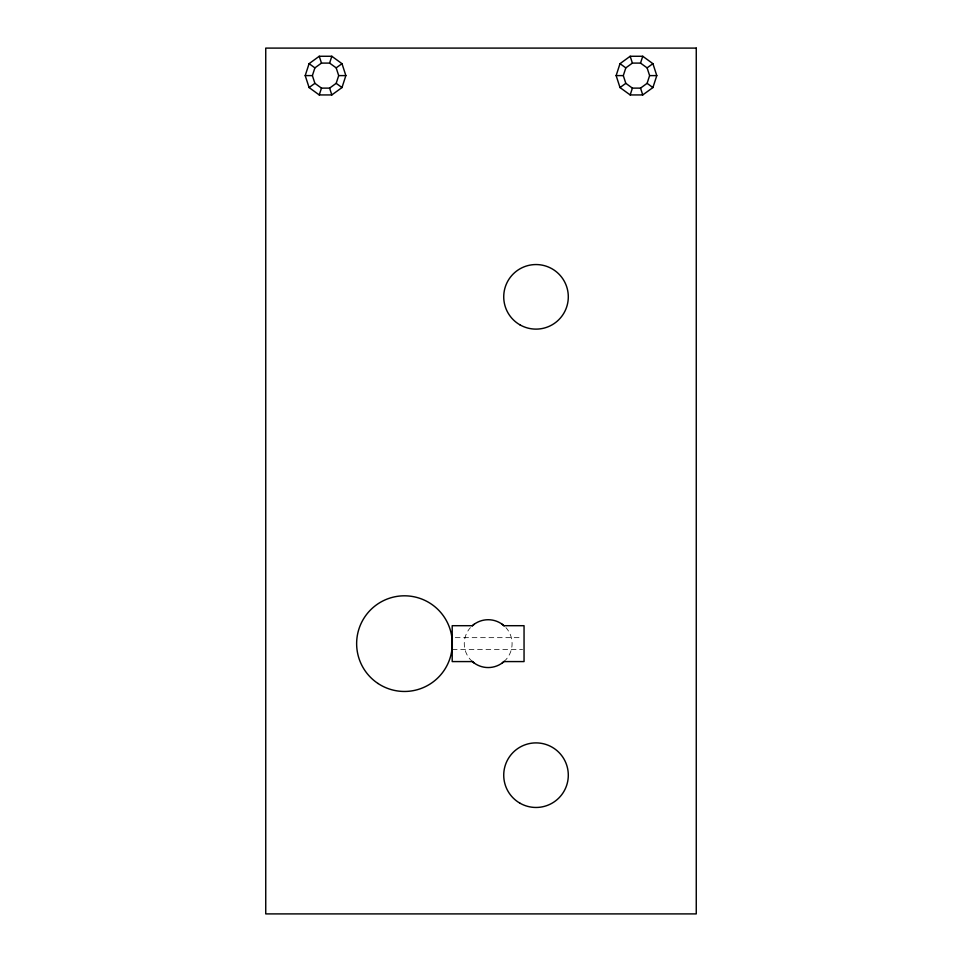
<?xml version="1.0" encoding="UTF-8"?>
<svg xmlns="http://www.w3.org/2000/svg" width="962" height="962" viewBox="0 0 962 962"><rect width="100%" height="100%" fill="white"/><g stroke="black" fill="none" stroke-linecap="round" stroke-linejoin="round"><path stroke-width="0.72" stroke-dasharray="4.81 3.61" d="M503.799 661.579L505.952 659.643A23.918 23.918 0 0 0 505.952 627.633M455.291 637.662L522.558 637.662M452.296 649.615L522.558 649.615M472.546 661.579L470.406 659.643A23.918 23.918 0 0 1 470.406 627.633"/><path stroke-width="1.44" d="M305.207 75.601L309.091 63.66L319.252 56.265L331.818 56.265L341.991 63.66L345.863 75.601L341.991 87.554L331.818 94.937L319.252 94.937L309.091 87.554L305.207 75.601L312.385 75.601L314.899 67.869L321.476 63.095L329.605 63.095L336.183 67.869L338.696 75.601L336.183 83.333L329.605 88.119L321.476 88.119L314.899 83.333L312.385 75.601M319.252 94.937L321.476 88.119M329.605 63.095L331.818 56.265M616.137 75.601L620.009 63.66L630.182 56.265L642.748 56.265L652.909 63.66L656.793 75.601L652.909 87.554L642.748 94.937L630.182 94.937L620.009 87.554L616.137 75.601L623.304 75.601L625.817 67.869L632.395 63.095L640.524 63.095L647.101 67.869L649.615 75.601L647.101 83.333L640.524 88.119L632.395 88.119L625.817 83.333L623.304 75.601M630.182 94.937L632.395 88.119M640.524 63.095L642.748 56.265M474.122 624.29L472.546 625.697L452.2 625.697L452.2 661.579L472.546 661.579L474.122 662.986M502.236 662.986L503.799 661.579L524.049 661.579L524.049 625.697L503.799 625.697L502.236 624.29M309.091 87.554L314.899 83.333M336.183 67.869L341.991 63.66M620.009 87.554L625.817 83.333M647.101 67.869L652.909 63.66M338.696 75.601L345.863 75.601M649.615 75.601L656.793 75.601M620.009 63.66L625.817 67.869M647.101 83.333L652.909 87.554M309.091 63.66L314.899 67.869M336.183 83.333L341.991 87.554M630.182 56.265L632.395 63.095M640.524 88.119L642.748 94.937M319.252 56.265L321.476 63.095M329.605 88.119L331.818 94.937M452.296 637.662L452.296 649.615M504.184 661.411A23.918 23.918 0 0 1 472.174 661.411M472.174 625.865A23.918 23.918 0 0 1 504.184 625.865M696.26 48.1L265.74 48.1L265.74 913.9L696.26 913.9L696.26 48.1M519.865 324.795A32.287 32.287 0 0 0 568.302 296.837A32.287 32.287 0 0 0 519.865 268.879A32.287 32.287 0 0 0 519.865 324.795M377.994 683.477A47.835 47.835 0 0 0 452.2 646.644A47.835 47.835 0 0 0 383.201 600.793A47.835 47.835 0 0 0 377.994 683.477M519.865 803.138A32.287 32.287 0 0 0 568.302 775.18A32.287 32.287 0 0 0 519.865 747.221A32.287 32.287 0 0 0 519.865 803.138"/></g></svg>
